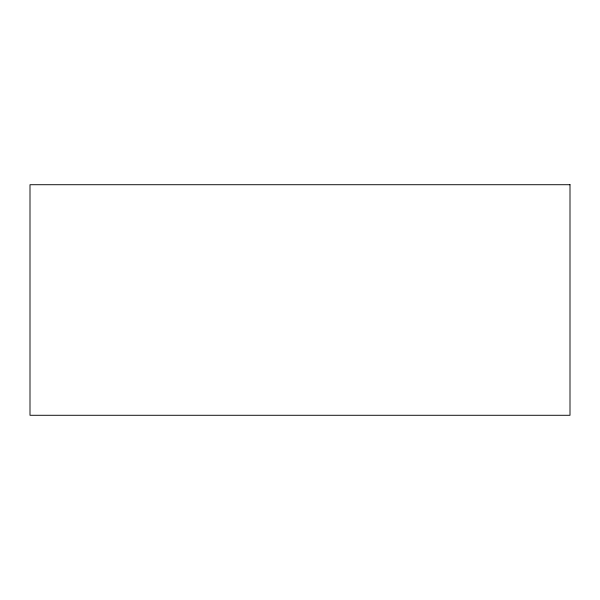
<?xml version="1.0" encoding="UTF-8"?>
<svg xmlns="http://www.w3.org/2000/svg" width="600" height="600" viewBox="0 0 600 600"><rect width="100%" height="100%" fill="white"/><g stroke="black" fill="none" stroke-linecap="round" stroke-linejoin="round"><path stroke-width="0.9" d="M570 184.718L30 184.718L30 415.283L570 415.283L570 184.718"/></g></svg>
